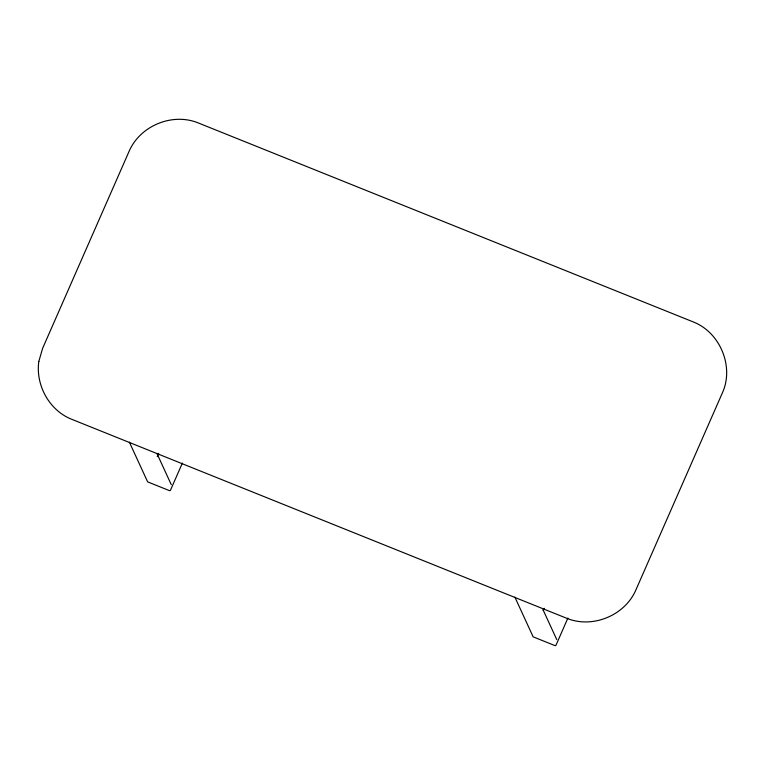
<?xml version="1.0" encoding="UTF-8"?>
<svg xmlns="http://www.w3.org/2000/svg" width="765" height="765" viewBox="0 0 765 765"><rect width="100%" height="100%" fill="white"/><g stroke="black" fill="none" stroke-linecap="round" stroke-linejoin="round"><path stroke-width="1.15" d="M157.265 456.619L158.709 453.339M182.386 463.074L170.375 490.432L169.667 490.719L147.635 481.864L129.362 442.122M543.255 610.508L544.221 608.318M567.898 618.063L555.897 645.411L555.189 645.698L533.148 636.843L514.874 597.102M542.968 609.609L556.767 639.607M156.968 453.559L171.255 484.628M38.824 361.443C35.448 385.024 49.247 410.432 71.642 419.258L566.291 618.11C592.368 629.05 625.12 615.557 636.069 589.528L722.37 392.914C734.371 366.655 720.123 332.44 693.358 321.969L198.709 123.117C172.632 112.178 139.88 125.67 128.931 151.7L42.63 348.314L38.824 361.443"/></g></svg>
